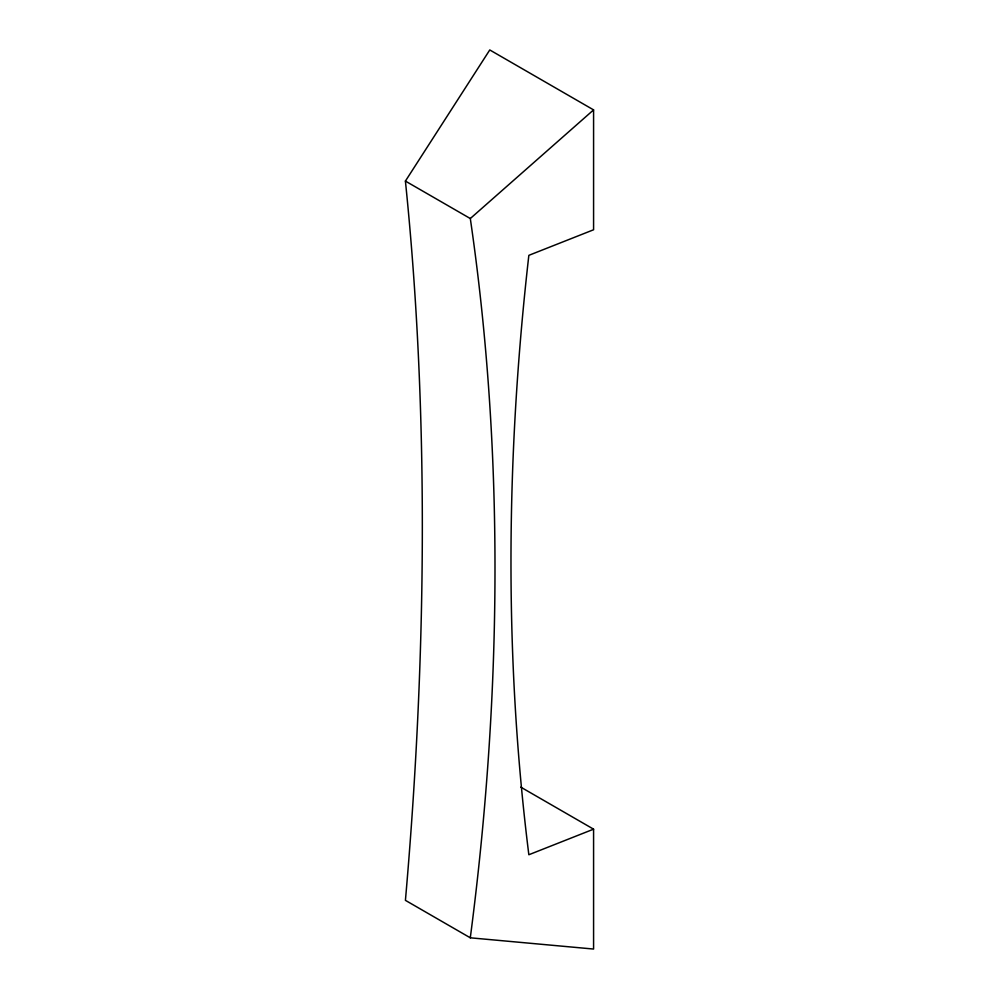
<?xml version="1.0" encoding="UTF-8"?>
<svg xmlns="http://www.w3.org/2000/svg" width="999" height="999" viewBox="0 0 999 999"><rect width="100%" height="100%" fill="white"/><g stroke="black" fill="none" stroke-linecap="round" stroke-linejoin="round"><path stroke-width="1.5" d="M405.419 181.069L489.772 49.95L593.581 109.89L593.581 229.77L528.846 255.344C506.143 454.208 503.921 655.981 528.846 854.744L593.581 829.17L593.581 949.05L470.304 937.811L405.419 900.349A3259.962 1503.058 -68.4 0 0 405.407 181.081L470.304 218.531A3259.962 2196.764 -49.8 0 1 470.292 937.811M470.304 218.531L593.581 109.89M520.779 787.137L593.581 829.17"/></g></svg>
